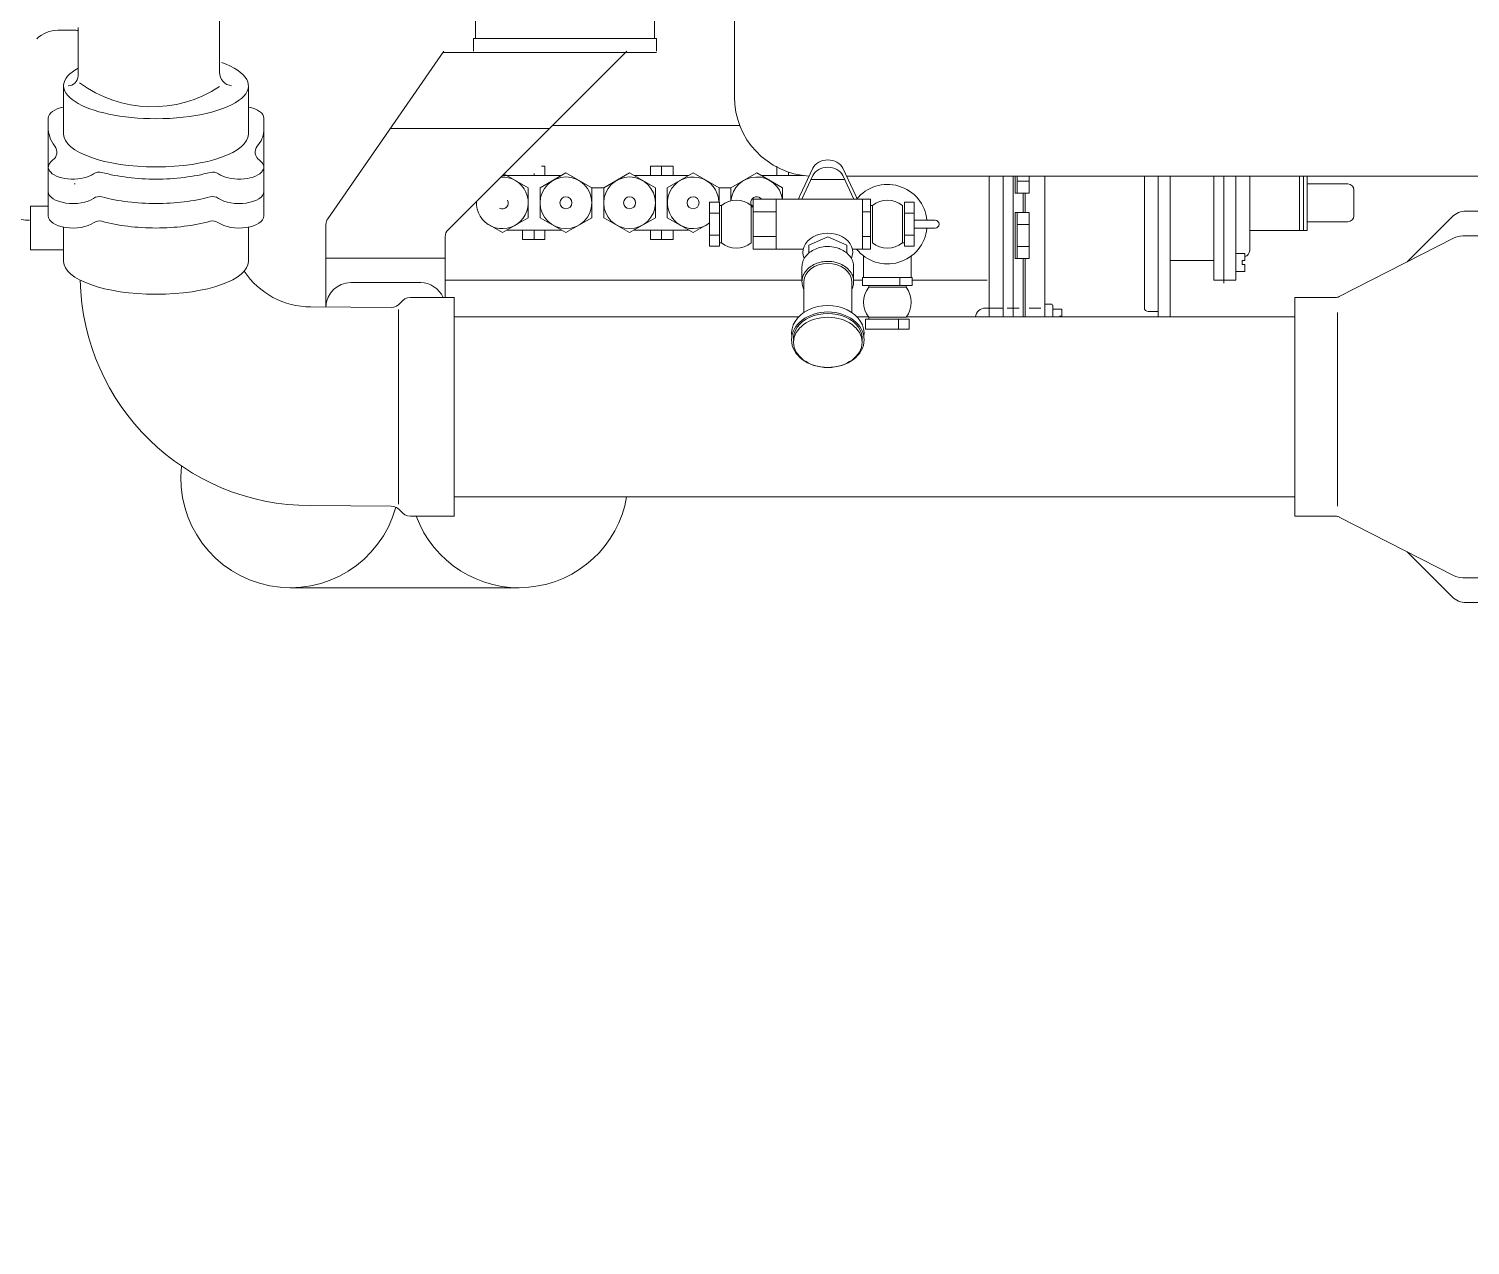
# Model space of a CAD drawing. Header units: millimetres. Extents: x 138823 to 235949, y -69097 to 9810.
# Drawn here: x 155849 to 156812, y -65723 to -64911 of the extents above; entities that cross this region are included whole.
import ezdxf

# ---------------------------------------------------------------- set-up
doc = ezdxf.new("R2010")
doc.units = ezdxf.units.MM
doc.layers.add('0 CASCO', color=7, linetype='Continuous')
doc.layers.add('18 MOTORES E GERADORES', color=14, linetype='Continuous')

msp = doc.modelspace()

# ---------------------------------------------------------------- linework, layer by layer
at = {"layer": '0 CASCO'}
msp.add_open_spline([(146126.82, -63082.43), (146215.2, -63369.66), (146379.47, -63903.54), (146662.98, -64639.71), (146952.93, -65272.76), (147256.1, -65825.61), (147575.41, -66312.18), (147907.4, -66748.12), (148141.96, -67015.25), (148256.81, -67146.05), (148433.31, -67217.62), (148727.39, -67336.86), (149267.37, -67517.24), (149866.81, -67690.32), (150582.08, -67853.22), (151284.25, -67971.53), (151973.43, -68053.78), (152654.36, -68110.1), (153543.21, -68165.07), (155031.62, -68229.81), (156745.07, -68300.69), (158569.82, -68359.4), (160341.66, -68398.49), (162120.51, -68415.91), (165904.25, -68415.58), (169966.48, -68414.49), (175373.8, -68418.02), (179241.25, -68353.49), (182508.18, -68358.73), (184198.21, -68343.7), (185099.59, -68311.19), (185777.92, -68270.41), (186463.78, -68206.91), (187165.87, -68113.71), (187764.5, -68007.52), (188457.23, -67861), (189171.48, -67681.5), (190011.86, -67437.72), (190763.31, -67194.39), (191465.34, -66941.61), (192112.93, -66674.24), (192717.78, -66369.93), (193303.42, -66005.52), (194045.73, -65461.3), (194777.19, -64875.13), (195509.51, -64332.91), (195966.55, -64029.98), (196376.02, -63801.44), (196709.38, -63650.83), (197110.89, -63519.82), (197514.32, -63423.58), (198015.82, -63322.47), (198542.47, -63229.63), (199173.55, -63150.26), (199598.12, -63107.99), (199854.89, -63082.43)], degree=3, knots=[0, 0, 0, 0, 901.347948, 1675.319997, 2364.677603, 2988.840142, 3564.913749, 4109.091785, 4631.178176, 4631.178176, 4631.178176, 5202.378251, 5582.891234, 6338.519578, 7073.266174, 7782.366384, 8473.718568, 9154.846991, 9831.879341, 11145.250803, 13624.165902, 14976.643804, 16622.243106, 18940.880075, 20313.267208, 27973.450232, 31127.646951, 36535.061714, 39576.620039, 40928.546533, 41604.908463, 42282.305172, 42966.969378, 43670.810001, 44406.445425, 44790.246915, 45794.849099, 46614.860763, 47415.011993, 48164.042526, 48852.838016, 49515.641376, 50192.856084, 50919.426916, 52275.645461, 53004.522816, 53652.759672, 53918.536496, 54410.868153, 54747.069908, 55184.163317, 55654.219696, 56281.932144, 56787.842028, 57561.948504, 57561.948504, 57561.948504, 57561.948504], dxfattribs=at)
at = {"layer": '18 MOTORES E GERADORES', "linetype": 'Continuous', "lineweight": 20}
for p, q in [((155976.66, -64940.13), (155976.66, -64631.32)), ((156320.38, -64865.42), (156320.38, -64956.33)), ((156147.59, -64900.59), (156147.59, -64917.44)), ((156267.03, -64900.59), (156267.03, -64917.44)), ((155879.22, -64911.87), (155868.66, -64911.87)), ((155882.09, -64942.35), (155882.09, -64910.02)), ((156268.35, -64917.44), (156146.26, -64917.44)), ((156146.26, -64925.87), (156146.26, -64917.44)), ((156267.03, -64917.44), (156147.59, -64917.44)), ((156268.35, -64925.87), (156268.35, -64917.44)), ((156126.35, -64925.87), (156048.84, -65037.79)), ((156268.35, -64926.86), (156125.67, -64926.86)), ((156248.45, -64925.87), (156129.23, -65045.09)), ((155872.48, -64948.98), (155872.48, -64981.19)), ((155995.9, -64948.98), (155995.9, -64981.19)), ((155862.24, -64970.6), (155862.24, -65035.92)), ((155862.24, -64970.6), (155862.24, -65035.92)), ((156006.14, -64970.66), (156006.14, -65035.99)), ((156006.14, -64970.66), (156006.14, -65035.99)), ((156196.8, -64977.52), (156090.58, -64977.52)), ((156323.96, -64975.51), (156198.81, -64975.51)), ((156323.96, -64975.51), (156218.71, -64975.51)), ((156204.88, -65008.95), (156165.37, -65008.95)), ((156182.68, -65017.17), (156166.5, -65007.82)), ((156186.67, -65008.95), (156186.67, -65007.56)), ((156207.9, -65007.21), (156190.65, -65017.17)), ((156193.89, -65002.72), (156191.5, -65002.72)), ((156193.89, -65008.95), (156193.89, -65002.72)), ((156225.15, -65017.17), (156207.9, -65007.21)), ((156233.11, -65017.17), (156250.37, -65007.21)), ((156250.37, -65007.21), (156267.62, -65017.17)), ((156253.39, -65008.95), (156289.81, -65008.95)), ((156264.38, -65008.95), (156264.38, -65002.72)), ((156264.38, -65002.72), (156279.48, -65002.72)), ((156271.6, -65008.95), (156271.6, -65002.72)), ((156275.58, -65017.17), (156292.83, -65007.21)), ((156279.48, -65008.95), (156279.48, -65002.72)), ((156292.83, -65007.21), (156310.09, -65017.17)), ((156335.3, -65007.21), (156318.05, -65017.17)), ((156352.55, -65017.17), (156335.3, -65007.21)), ((156366.5, -65008.95), (156338.33, -65008.95)), ((156348.66, -65008.95), (156348.66, -65002.72)), ((156356.54, -65008.95), (156356.54, -65006.64)), ((156363.76, -65008.95), (156363.76, -65008.52)), ((156364.1, -65022.39), (156372.76, -65003.95)), ((156365.3, -65024.79), (156372.76, -65008.9)), ((156401.4, -65022.39), (156392.73, -65003.95)), ((156400.2, -65024.79), (156392.73, -65008.9)), ((156395.3, -65009.41), (157443.11, -65009.41)), ((156490.57, -65009.41), (156490.57, -65103.3)), ((156499.86, -65009.41), (156499.86, -65103.3)), ((156506.5, -65009.41), (156506.5, -65103.3)), ((156507.83, -65009.41), (156507.83, -65020.66)), ((156509.15, -65009.41), (156509.15, -65020.66)), ((156517.11, -65009.41), (156517.11, -65020.66)), ((156527.73, -65027.13), (156527.73, -65009.41)), ((156594.09, -65097.05), (156594.09, -65009.41)), ((156603.38, -65103.3), (156603.38, -65009.41)), ((156611.34, -65103.3), (156611.34, -65009.41)), ((156640.54, -65027.13), (156640.54, -65009.41)), ((156647.17, -65027.13), (156647.17, -65009.41)), ((156655.13, -65027.13), (156655.13, -65009.41)), ((156664.42, -65027.13), (156664.42, -65009.41)), ((156697.6, -65045.71), (156697.6, -65009.41)), ((156700.26, -65045.71), (156700.26, -65009.41)), ((156702.91, -65045.71), (156702.91, -65009.41)), ((155879.51, -65014.34), (155880.18, -65014.34)), ((156182.68, -65037.09), (156182.68, -65017.17)), ((156190.65, -65017.17), (156190.65, -65037.09)), ((156225.15, -65037.09), (156225.15, -65017.17)), ((156225.15, -65017.17), (156233.11, -65017.17)), ((156233.11, -65037.09), (156233.11, -65017.17)), ((156267.62, -65017.17), (156267.62, -65037.09)), ((156275.58, -65037.09), (156275.58, -65017.17)), ((156310.09, -65017.17), (156310.09, -65026.78)), ((156310.09, -65017.17), (156318.05, -65017.17)), ((156318.05, -65017.17), (156310.09, -65017.17)), ((156318.05, -65017.17), (156318.05, -65025.86)), ((156352.55, -65024.79), (156352.55, -65017.17)), ((156371.54, -65011.5), (156394.1, -65011.5)), ((156517.11, -65012.64), (156509.15, -65012.64)), ((156730.06, -65014.52), (156702.91, -65014.52)), ((156734.04, -65035.75), (156734.04, -65018.5)), ((156303.7, -65026.78), (156310.33, -65026.78)), ((156303.7, -65026.78), (156303.7, -65041.38)), ((156303.7, -65026.78), (156305.74, -65026.78)), ((156310.33, -65026.78), (156310.33, -65041.38)), ((156332.89, -65024.79), (156348.24, -65024.79)), ((156332.89, -65024.79), (156332.89, -65041.38)), ((156405.97, -65024.79), (156348.24, -65024.79)), ((156348.24, -65057.97), (156348.24, -65024.79)), ((156406.65, -65024.79), (156405.97, -65024.79)), ((156411.28, -65024.79), (156405.97, -65024.79)), ((156405.97, -65057.97), (156405.97, -65024.79)), ((156411.28, -65024.79), (156411.28, -65041.38)), ((156433.84, -65026.78), (156433.84, -65041.38)), ((156440.48, -65026.78), (156433.84, -65026.78)), ((156440.48, -65026.78), (156440.48, -65041.38)), ((156506.5, -65021.39), (156506.5, -65027.13)), ((156506.5, -65032.87), (156506.5, -65027.13)), ((156517.11, -65020.66), (156507.83, -65020.66)), ((156513.13, -65027.13), (156513.13, -65020.66)), ((156513.13, -65027.13), (156513.13, -65033.6)), ((156514.46, -65027.13), (156514.46, -65020.66)), ((156514.46, -65027.13), (156514.46, -65033.6)), ((156527.73, -65027.13), (156527.73, -65103.3)), ((156640.54, -65027.13), (156640.54, -65078.88)), ((156647.17, -65027.13), (156647.17, -65080.88)), ((156655.13, -65027.13), (156655.13, -65078.88)), ((156664.42, -65027.13), (156664.42, -65058.98)), ((155850.32, -65029.34), (155862.24, -65029.34)), ((155850.32, -65029.34), (155850.32, -65058.54)), ((156165.43, -65047.05), (156182.68, -65037.09)), ((156190.65, -65037.09), (156207.9, -65047.05)), ((156207.9, -65047.05), (156225.15, -65037.09)), ((156250.37, -65047.05), (156233.11, -65037.09)), ((156267.62, -65037.09), (156250.37, -65047.05)), ((156292.83, -65047.05), (156275.58, -65037.09)), ((156303.7, -65034.08), (156310.33, -65034.08)), ((156303.7, -65034.08), (156308.23, -65034.08)), ((156311.66, -65028.95), (156310.33, -65028.95)), ((156311.66, -65028.95), (156311.66, -65041.38)), ((156331.57, -65028.95), (156332.89, -65028.95)), ((156331.57, -65028.95), (156331.57, -65041.38)), ((156332.89, -65033.08), (156348.24, -65033.08)), ((156408.58, -65033.08), (156405.97, -65033.08)), ((156411.28, -65033.08), (156405.97, -65033.08)), ((156412.61, -65028.95), (156411.28, -65028.95)), ((156412.61, -65028.95), (156412.61, -65041.38)), ((156432.51, -65028.95), (156432.51, -65041.38)), ((156440.48, -65034.08), (156433.84, -65034.08)), ((156440.48, -65034.08), (156435.95, -65034.08)), ((156517.11, -65033.6), (156507.83, -65033.6)), ((156507.83, -65064.24), (156507.83, -65033.6)), ((156509.15, -65064.24), (156509.15, -65033.6)), ((156517.11, -65064.24), (156517.11, -65033.6)), ((156799.56, -65036.52), (156769.49, -65066.58)), ((156808.94, -65032.63), (157464.34, -65032.63)), ((155872.48, -65043.34), (155872.48, -65066.22)), ((155995.9, -65043.34), (155995.9, -65066.22)), ((156047.66, -65096.49), (156047.66, -65041.57)), ((156153.86, -65040.37), (156165.43, -65047.05)), ((156204.88, -65045.3), (156168.46, -65045.3)), ((156178.79, -65045.3), (156178.79, -65051.54)), ((156186.67, -65045.3), (156186.67, -65051.54)), ((156193.89, -65045.3), (156193.89, -65051.54)), ((156253.39, -65045.3), (156289.81, -65045.3)), ((156264.38, -65045.3), (156264.38, -65051.54)), ((156271.6, -65045.3), (156271.6, -65051.54)), ((156279.48, -65045.3), (156279.48, -65051.54)), ((156303.7, -65040.78), (156292.83, -65047.05)), ((156303.7, -65055.98), (156303.7, -65041.38)), ((156310.33, -65055.98), (156310.33, -65041.38)), ((156311.66, -65053.81), (156311.66, -65041.38)), ((156331.57, -65053.81), (156331.57, -65041.38)), ((156332.89, -65057.97), (156332.89, -65041.38)), ((156405.97, -65057.97), (156405.97, -65041.38)), ((156411.28, -65057.97), (156411.28, -65041.38)), ((156412.61, -65053.81), (156412.61, -65041.38)), ((156432.51, -65053.81), (156432.51, -65041.38)), ((156433.84, -65055.98), (156433.84, -65041.38)), ((156440.48, -65038.72), (156454.41, -65038.72)), ((156440.48, -65055.98), (156440.48, -65041.38)), ((156440.48, -65044.03), (156454.41, -65044.03)), ((156517.11, -65041.62), (156509.15, -65041.62)), ((156702.91, -65045.71), (156664.42, -65045.71)), ((156730.06, -65039.74), (156702.91, -65039.74)), ((156127.28, -65090.36), (156127.28, -65049.78)), ((156193.89, -65051.54), (156178.79, -65051.54)), ((156264.38, -65051.54), (156279.48, -65051.54)), ((156303.7, -65048.68), (156310.33, -65048.68)), ((156303.7, -65055.98), (156310.33, -65055.98)), ((156311.66, -65053.81), (156310.33, -65053.81)), ((156332.89, -65049.67), (156348.24, -65049.67)), ((156382.75, -65049.81), (156370.14, -65055.41)), ((156370.14, -65060.59), (156370.14, -65055.41)), ((156382.75, -65049.81), (156395.36, -65055.41)), ((156395.36, -65060.59), (156395.36, -65055.41)), ((156411.28, -65049.67), (156405.97, -65049.67)), ((156432.51, -65053.81), (156433.84, -65053.81)), ((156440.48, -65048.68), (156433.84, -65048.68)), ((156440.48, -65055.98), (156433.84, -65055.98)), ((156517.11, -65056.22), (156509.15, -65056.22)), ((156724.13, -65089.78), (156800.6, -65050.68)), ((156870.4, -65049.22), (156806.64, -65049.22)), ((155850.32, -65058.54), (155872.48, -65058.54)), ((156127.28, -65064.02), (156047.66, -65064.02)), ((156332.89, -65057.97), (156348.24, -65057.97)), ((156366.4, -65057.97), (156348.24, -65057.97)), ((156405.97, -65057.97), (156399.09, -65057.97)), ((156411.28, -65057.97), (156405.97, -65057.97)), ((156406.64, -65062.61), (156406.64, -65076.93)), ((156438.49, -65062.61), (156438.49, -65076.93)), ((156507.83, -65064.24), (156517.11, -65064.24)), ((156513.13, -65064.24), (156513.13, -65103.3)), ((156514.46, -65064.24), (156514.46, -65103.3)), ((156640.54, -65065.61), (156611.34, -65065.61)), ((156661.11, -65060.97), (156655.13, -65060.97)), ((156661.11, -65065.61), (156659.51, -65065.61)), ((156659.51, -65065.61), (156659.51, -65068.27)), ((156661.11, -65060.97), (156661.11, -65065.61)), ((156365.5, -65079.76), (156365.5, -65069.84)), ((156400, -65079.76), (156400, -65069.84)), ((156405.97, -65082.23), (156405.97, -65076.93)), ((156405.97, -65076.93), (156422.56, -65076.93)), ((156406.64, -65076.93), (156439.15, -65076.93)), ((156430.86, -65082.23), (156430.86, -65076.93)), ((156439.15, -65082.23), (156439.15, -65076.93)), ((156661.11, -65072.91), (156655.13, -65072.91)), ((156661.11, -65068.27), (156659.51, -65068.27)), ((156661.11, -65068.27), (156661.11, -65072.91)), ((156110.69, -65080.41), (156064.25, -65080.41)), ((156110.96, -65080.41), (156064.51, -65080.41)), ((156365.54, -65078.75), (156127.28, -65078.75)), ((156366.82, -65100.33), (156366.82, -65079.76)), ((156398.67, -65100.33), (156398.67, -65079.76)), ((156405.97, -65078.75), (156399.95, -65078.75)), ((156405.97, -65082.23), (156422.56, -65082.23)), ((156410.13, -65083.56), (156410.13, -65082.23)), ((156410.13, -65083.56), (156422.56, -65083.56)), ((156439.15, -65082.23), (156422.56, -65082.23)), ((156434.99, -65083.56), (156422.56, -65083.56)), ((156434.99, -65083.56), (156434.99, -65082.23)), ((156489.25, -65078.75), (156439.15, -65078.75)), ((156655.13, -65078.88), (156640.54, -65078.88)), ((156104.06, -65090.36), (156133.25, -65090.36)), ((156133.52, -65090.36), (156104.32, -65090.36)), ((156133.25, -65090.36), (156133.25, -65236.34)), ((156531.71, -65094.76), (156527.73, -65094.76)), ((156533.04, -65096.08), (156533.04, -65103.3)), ((156694.62, -65090.36), (156694.62, -65236.34)), ((156721.71, -65090.36), (156694.62, -65090.36)), ((156037.44, -65096.62), (156091.12, -65097)), ((156096.09, -65098.33), (156096.09, -65228.38)), ((156133.25, -65103.3), (156363.25, -65103.3)), ((156402.24, -65103.3), (156410, -65103.3)), ((156407.96, -65104.79), (156422.56, -65104.79)), ((156407.96, -65111.43), (156407.96, -65104.79)), ((156410.13, -65103.47), (156422.56, -65103.47)), ((156410.13, -65103.47), (156410.13, -65104.79)), ((156434.99, -65103.47), (156422.56, -65103.47)), ((156437.16, -65104.79), (156422.56, -65104.79)), ((156429.86, -65111.43), (156429.86, -65104.79)), ((156694.62, -65103.3), (156435.12, -65103.3)), ((156437.16, -65111.43), (156437.16, -65104.79)), ((156499.86, -65097.41), (156487.92, -65097.41)), ((156510.48, -65097.41), (156502.52, -65097.41)), ((156525.08, -65097.41), (156517.11, -65097.41)), ((156539.01, -65098.07), (156533.04, -65098.07)), ((156539.01, -65102.72), (156537.42, -65102.72)), ((156539.01, -65098.07), (156539.01, -65102.72)), ((156603.38, -65099.7), (156596.74, -65099.7)), ((156722.99, -65100.37), (156722.99, -65229.61)), ((156407.96, -65111.43), (156422.56, -65111.43)), ((156437.16, -65111.43), (156422.56, -65111.43)), ((156437.16, -65111.43), (156437.16, -65109.38)), ((156037.44, -65229.33), (156091.12, -65229.71)), ((156133.25, -65223.41), (156694.62, -65223.41)), ((156104.06, -65236.34), (156133.25, -65236.34)), ((156133.52, -65236.34), (156104.32, -65236.34)), ((156721.71, -65236.34), (156694.62, -65236.34)), ((156724.13, -65236.93), (156800.6, -65276.03)), ((156799.56, -65290.19), (156769.49, -65260.12)), ((156870.4, -65277.48), (156806.64, -65277.48)), ((156023.84, -65284.13), (156176.45, -65284.13)), ((156808.94, -65294.07), (157463.01, -65294.07))]:
    msp.add_line(p, q, dxfattribs=at)
for centre, radius in [((156207.9, -65027.13), 17.25), ((156250.37, -65027.13), 17.25), ((156207.9, -65027.13), 3.98), ((156250.37, -65027.13), 3.98), ((156292.83, -65027.13), 3.98)]:
    msp.add_circle(centre, radius, dxfattribs=at)
for centre, radius, start, end in [((155868.66, -64931.77), 19.91, 89.99999, 135.00001), ((155879.22, -64931.77), 19.91, 81.71537, 90), ((155985.61, -64940.08), 8.95, 179.64215, 264.08577), ((155875.45, -64942.35), 6.64, 270, 0), ((155931.62, -64881.3), 81.71, 233.56342, 303.39523), ((156373.46, -64956.33), 53.08, 180, 266.52358), ((155861.35, -64993.3), 6.64, 305.13628, 36.90216), ((156007.03, -64993.3), 6.64, 143.09784, 234.86372), ((155896.3, -65013.24), 6.64, 75.00077, 125.30338), ((155972.08, -65013.24), 6.64, 54.69662, 104.99923), ((155849.26, -65012.19), 26.54, 180, 271.00003), ((156165.43, -65027.13), 17.25, 176.60772, 93.39228), ((156292.83, -65027.13), 17.25, 1.15723, 309.02041), ((156335.3, -65027.13), 17.25, 7.79221, 175.73606), ((156422.56, -65041.38), 26.54, 5.73917, 141.31781), ((156730.06, -65018.5), 3.98, 0, 90), ((155896.3, -65029.56), 6.64, 75.00077, 125.30338), ((155896.3, -65029.56), 6.64, 75.00077, 125.30338), ((155972.08, -65029.56), 6.64, 54.69662, 104.99923), ((155972.08, -65029.56), 6.64, 54.69662, 104.99923), ((156165.43, -65027.13), 3.98, 242.18533, 27.81467), ((156321.61, -65041.38), 15.93, 51.31781, 128.68219), ((156335.3, -65027.13), 3.98, 35.98099, 232.7655), ((156376.11, -65028.03), 13.27, 154.84149, 165.8578), ((156389.38, -65028.03), 13.27, 14.1422, 25.15851), ((156389.38, -65027.95), 13.27, 13.78439, 24.83833), ((156422.56, -65041.38), 15.93, 51.31781, 128.68219), ((156054.29, -65041.57), 6.64, 145.2934, 180), ((156730.06, -65035.75), 3.98, 270, 0), ((156808.94, -65045.91), 13.27, 90, 135), ((155896.3, -65045.87), 6.64, 75.00077, 125.30338), ((155972.08, -65045.87), 6.64, 54.69662, 104.99923), ((156133.92, -65049.78), 6.64, 135, 180), ((156422.56, -65041.38), 26.54, 218.68219, 354.26083), ((156454.41, -65041.38), 2.65, 270, 90), ((156321.61, -65041.38), 15.93, 231.31781, 308.68219), ((156422.56, -65041.38), 15.93, 231.31781, 308.68219), ((156806.64, -65062.49), 13.27, 90, 117.08372), ((156660.44, -65058.98), 3.98, 279.59407, 0), ((156037.44, -65043.54), 53.08, 213.39029, 270), ((156037.44, -65075.39), 153.94, 181.26272, 270), ((156064.25, -65097), 16.59, 90, 178.26192), ((156110.69, -65097), 16.59, 23.57818, 90), ((156422.56, -65093.51), 15.93, 141.31781, 218.68219), ((156422.56, -65093.51), 15.93, 321.31781, 38.68219), ((156091.12, -65089.04), 7.96, 270, 324.31467), ((156104.06, -65098.33), 7.96, 90, 144.31467), ((156531.71, -65096.08), 1.33, 0, 90), ((156721.71, -65085.05), 5.31, 270, 297.08372), ((156487.92, -65104.05), 6.64, 90, 173.57131), ((156596.74, -65097.05), 2.65, 180, 270), ((156023.84, -65211.13), 73, 173.58598, 344.73189), ((156091.12, -65237.67), 7.96, 35.68533, 90), ((156176.45, -65211.13), 73, 200.20747, 350.31884), ((156104.06, -65228.38), 7.96, 215.68533, 270), ((156721.71, -65241.65), 5.31, 62.91628, 90), ((156806.64, -65264.21), 13.27, 242.91628, 270), ((156808.94, -65280.8), 13.27, 225, 270)]:
    msp.add_arc(centre, radius, start, end, dxfattribs=at)
for centre, major_axis, ratio, start_param, end_param in [((155934.19, -64948.98), (61.71, 0), 0.356527, 2.575962, 4.712389), ((155989.58, -64970.6), (16.56, 0), 0.485015, 0, 1.17877), ((155934.19, -64978.79), (-71.96, 1.54), 0.468927, -0.012612, 0.362737), ((155934.19, -64981.19), (61.71, 0), 0.356527, 3.141593, 4.712389), ((155878.8, -65003.29), (-16.56, 0), 0.485015, -0.603426, 2.541055), ((156382.75, -65006.55), (10.62, 0.45), 0.765355, 1.538321, 2.761144), ((155934.19, -64978.79), (-71.38, 0), 0.45579, 1.039361, 1.570796), ((156382.75, -65011.5), (10.62, 0.45), 0.765355, 1.538321, 2.761144), ((155878.8, -65019.6), (16.56, 0), 0.485015, 3.141593, 5.682648), ((155878.8, -65019.6), (16.56, 0), 0.485015, 3.141593, 5.682648), ((155934.19, -64995.1), (-71.38, 0), 0.45579, 1.039361, 1.570796), ((155934.19, -64995.1), (-71.38, 0), 0.45579, 1.039361, 1.570796), ((155878.8, -65035.92), (16.56, 0), 0.485015, 3.141593, 5.682648), ((155934.19, -65011.41), (-71.38, 0), 0.45579, 1.039361, 1.570796), ((156382.75, -65060.14), (-16.59, 0), 0.766044, 2.814173, 6.610605), ((155934.19, -65066.22), (61.71, 0), 0.356527, 3.141593, 4.712389), ((156382.75, -65079.76), (-15.93, 0), 0.766044, 3.141593, 6.283185), ((156382.75, -65114.31), (24.22, 0), 0.766044, -0.1152, 3.256792), ((156382.75, -65117.76), (-22.89, 0), 0.730489, 3.066173, 6.358605)]:
    msp.add_ellipse(centre, major_axis=major_axis, ratio=ratio, start_param=start_param, end_param=end_param, dxfattribs=at)
at = {"layer": '18 MOTORES E GERADORES', "linetype": 'Continuous', "lineweight": 20, "extrusion": (0, 0, -1)}
for centre, major_axis, ratio, start_param, end_param in [((155934.19, -64948.98), (-61.71, 0), 0.356527, 2.355726, 4.712389), ((155878.8, -64970.6), (-16.56, 0), 0.485015, 0, 1.17877), ((155934.59, -64976.47), (-71.54, 2.9), 0.428716, 3.138124, 3.477482), ((155934.19, -64981.19), (-61.71, 0), 0.356527, 3.141593, 4.712389), ((155989.58, -65003.29), (16.56, 0), 0.485015, -0.603426, 2.541055), ((156382.75, -65006.55), (-10.62, 0.45), 0.765355, 1.538321, 2.761144), ((155934.19, -64978.79), (71.38, 0), 0.45579, 1.039361, 1.570796), ((156382.75, -65011.5), (-10.62, 0.45), 0.765355, 1.538321, 2.761144), ((155934.19, -64995.1), (71.38, 0), 0.45579, 1.039361, 1.570796), ((155934.19, -64995.1), (71.38, 0), 0.45579, 1.039361, 1.570796), ((155989.58, -65019.6), (-16.56, 0), 0.485015, 3.141593, 5.682648), ((155989.58, -65019.6), (-16.56, 0), 0.485015, 3.141593, 5.682648), ((155989.58, -65035.92), (-16.56, 0), 0.485015, 3.141593, 5.682648), ((155934.19, -65011.41), (71.38, 0), 0.45579, 1.039361, 1.570796), ((155934.19, -65066.22), (-61.71, 0), 0.356527, 3.141593, 4.712389)]:
    msp.add_ellipse(centre, major_axis=major_axis, ratio=ratio, start_param=start_param, end_param=end_param, dxfattribs=at)
at = {"layer": '18 MOTORES E GERADORES', "linetype": 'Continuous', "lineweight": 20}
for centre, major_axis, ratio in [((156382.75, -65118.58), (24.22, 0), 0.766044), ((156382.75, -65120.28), (22.89, 0), 0.730489)]:
    msp.add_ellipse(centre, major_axis=major_axis, ratio=ratio, dxfattribs=at)
for points, knots in [([(156400, -65069.84), (156400, -65068.74), (156399.83, -65067.59), (156399.08, -65065.3), (156398.49, -65064.15), (156396.93, -65062.02), (156395.95, -65061.02), (156393.69, -65059.29), (156392.41, -65058.56), (156390.11, -65057.57), (156389.14, -65057.24), (156386.38, -65056.52), (156384.56, -65056.31), (156379.94, -65056.31), (156377.13, -65056.82), (156373.09, -65058.56), (156371.81, -65059.29), (156369.55, -65061.02), (156368.57, -65062.02), (156367.01, -65064.15), (156366.42, -65065.3), (156365.67, -65067.59), (156365.5, -65068.74), (156365.5, -65069.84)], [4.913097, 4.913097, 4.913097, 4.913097, 5.058827, 5.058827, 5.204558, 5.204558, 5.350288, 5.350288, 5.496019, 5.496019, 5.599053, 5.599053, 5.787479, 5.787479, 6.07894, 6.07894, 6.22467, 6.22467, 6.370401, 6.370401, 6.516131, 6.516131, 6.661862, 6.661862, 6.661862, 6.661862]), ([(156398.67, -65084.98), (156398.74, -65084.85), (156398.81, -65084.72), (156398.93, -65084.47), (156398.99, -65084.34), (156399.1, -65084.08), (156399.16, -65083.95), (156399.26, -65083.69), (156399.31, -65083.56), (156399.39, -65083.34), (156399.42, -65083.25), (156399.51, -65082.99), (156399.56, -65082.82), (156399.68, -65082.39), (156399.74, -65082.13), (156399.82, -65081.74), (156399.84, -65081.62), (156399.88, -65081.36), (156399.9, -65081.23), (156399.93, -65080.97), (156399.95, -65080.85), (156399.97, -65080.59), (156399.98, -65080.47), (156399.99, -65080.21), (156400, -65080.09), (156400, -65079.9), (156400, -65079.83), (156400, -65079.76), (156400, -65078.67), (156399.83, -65077.52), (156399.08, -65075.23), (156398.49, -65074.08), (156396.93, -65071.95), (156395.95, -65070.95), (156393.69, -65069.22), (156392.41, -65068.48), (156390.11, -65067.49), (156389.14, -65067.17), (156386.38, -65066.45), (156384.56, -65066.24), (156379.94, -65066.24), (156377.13, -65066.75), (156373.09, -65068.48), (156371.81, -65069.22), (156369.55, -65070.95), (156368.57, -65071.95), (156367.01, -65074.08), (156366.42, -65075.23), (156365.67, -65077.52), (156365.5, -65078.67), (156365.5, -65080.86), (156365.67, -65082.01), (156366.24, -65083.77), (156366.51, -65084.38), (156366.82, -65084.98)], [2.940885, 2.940885, 2.940885, 2.940885, 3.086615, 3.086615, 3.232345, 3.232345, 3.378076, 3.378076, 3.523806, 3.523806, 3.626841, 3.626841, 3.815267, 3.815267, 4.106728, 4.106728, 4.252458, 4.252458, 4.398188, 4.398188, 4.543919, 4.543919, 4.689649, 4.689649, 4.83538, 4.83538, 4.913097, 4.913097, 4.913097, 5.058827, 5.058827, 5.204558, 5.204558, 5.350288, 5.350288, 5.496019, 5.496019, 5.599053, 5.599053, 5.787479, 5.787479, 6.07894, 6.07894, 6.22467, 6.22467, 6.370401, 6.370401, 6.516131, 6.516131, 6.661862, 6.661862, 6.807592, 6.807592, 6.885309, 6.885309, 6.885309, 6.885309])]:
    msp.add_open_spline(points, degree=3, knots=knots, dxfattribs=at)

doc.saveas('drawing.dxf')
